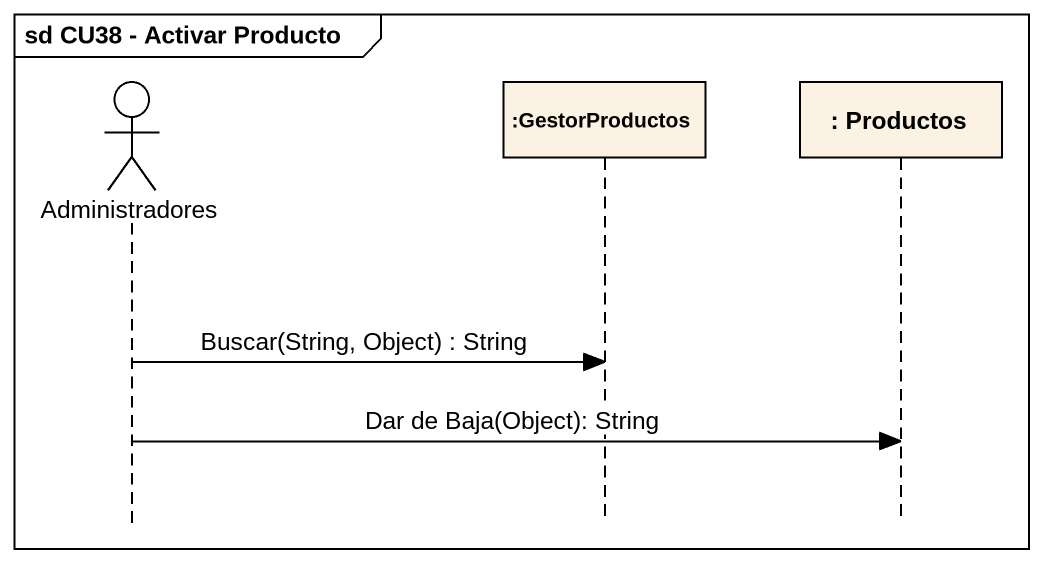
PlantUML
@startuml
mainframe sd CU38 - Activar Producto
hide footbox
actor Administradores
participant ":GestorProductos" as GestorProductos
participant ": Productos" as Productos

Administradores -> GestorProductos : Buscar(String, Object) : String
Administradores -> Productos : Dar de Baja(Object): String
@enduml
